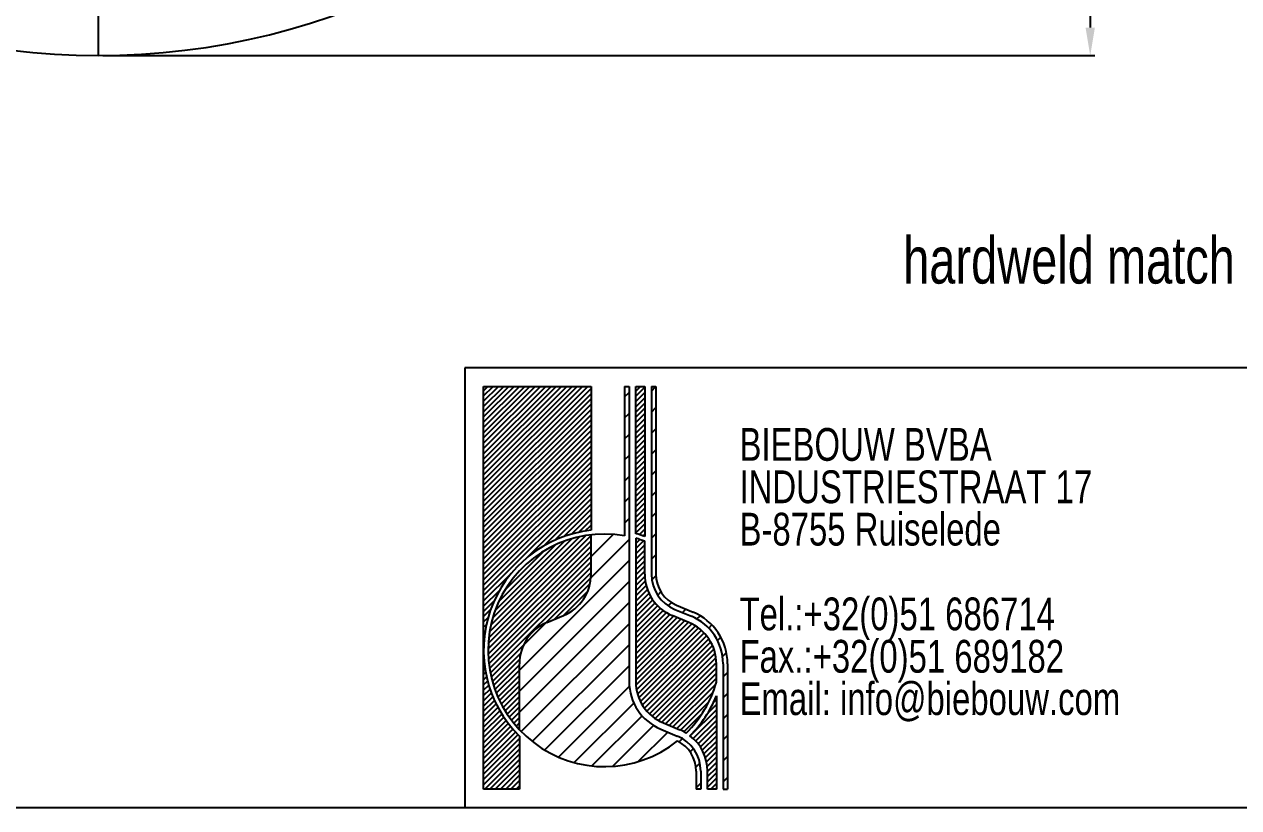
# Model space of a CAD drawing. Extents: x 5 to 583, y 5 to 409.
# Drawn here: x 133 to 262.6, y 5 to 88.7 of the extents above; entities that cross this region are included whole.
import ezdxf

# ---------------------------------------------------------------- set-up
doc = ezdxf.new("R2010")
doc.units = 0
doc.header["$LTSCALE"] = 7
doc.header["$MEASUREMENT"] = 0
doc.linetypes.add('CENTERX2', pattern=[20.319999999999997, 12.7, -2.54, 2.54, -2.54])
doc.layers.get('DEFPOINTS').update_dxf_attribs({"linetype": 'CONTINUOUS', "lineweight": 15})
for name, color, linetype in [('CENTERLINE', 4, 'CENTERX2'), ('DIMENSIONS', 2, 'CONTINUOUS'), ('HATCH', 3, 'CONTINUOUS'), ('TEXT', 2, 'CONTINUOUS')]:
    doc.layers.add(name, color=color, linetype=linetype)
doc.layers.add('OUTLINE', color=7, linetype='CONTINUOUS', lineweight=25)
doc.styles.add('ITALICT', font='ITALICT.shx', dxfattribs={"width": 0.8, "height": 3})
doc.styles.add('SLDTEXTSTYLE0', font='TXT', dxfattribs={"width": 0.75})
doc.dimstyles.get("Standard").update_dxf_attribs({"dimtxt": 3, "dimasz": 3, "dimexe": 0.5, "dimexo": 0.5, "dimgap": 0.8, "dimtad": 1, "dimdsep": 46, "dimtxsty": 'ITALICT', "dimcen": 0.09, "dimazin": 2, "dimtfac": 1, "dimtmove": 0, "dimatfit": 3, "dimfxl": 1, "dimtolj": 1, "dimtzin": 0, "dimarcsym": 0})
pattern_1 = [(45, (-3, -3.000000000000007), (-0.280633003783411, 0.2806330037834111), [])]
pattern_2 = [(45.0000000000001, (-3, -3.000000000000007), (-1.122532015133646, 1.122532015133642), [])]

# ---------------------------------------------------------------- blocks, each defined once
blk = doc.blocks.new('*D56')
at = {"layer": 'DEFPOINTS', "color": 0}
for p in [(140.847380325732, 237.3302805774129), (140.847380325732, 85.3302805774129), (246.7437372586013, 85.3302805774129)]:
    blk.add_point(p, dxfattribs=at)
at = {"layer": 'DIMENSIONS', "color": 0, "lineweight": -2}
for p, q in [((141.347380325732, 237.3302805774129), (247.2437372586013, 237.3302805774129)), ((246.7437372586013, 234.3302805774129), (246.7437372586013, 88.3302805774129)), ((141.347380325732, 85.3302805774129), (247.2437372586013, 85.3302805774129))]:
    blk.add_line(p, q, dxfattribs=at)
at = {"layer": 'DIMENSIONS', "color": 0}
for points in [[(247.2437372586013, 234.3302805774129), (246.2437372586013, 234.3302805774129), (246.7437372586013, 237.3302805774129)], [(246.2437372586013, 88.3302805774129), (247.2437372586013, 88.3302805774129), (246.7437372586013, 85.3302805774129)]]:
    blk.add_solid(points, dxfattribs=at)
at = {"layer": 'DIMENSIONS', "color": 0, "insert": (244.4437372586013, 161.3302805774129), "char_height": 3, "attachment_point": 5, "rotation": 90, "style": 'ITALICT'}
blk.add_mtext('\\A1;152', dxfattribs=at)
blk = doc.blocks.new('SW_NOTE_0')
at = {"layer": 'TEXT', "color": 0, "char_height": 3.5, "attachment_point": 1, "style": 'SLDTEXTSTYLE0'}
for s, insert in [('BIEBOUW BVBA', (0, 4.497652582159624)), ('INDUSTRIESTRAAT 17', (0, -0.02804194829763434)), ('B-8755 Ruiselede', (0, -4.553736478754892)), ('Tel.:+32(0)51 686714', (0, -13.60512553966941)), ('Fax.:+32(0)51 689182', (0, -18.13082007012667)), ('Email: info@biebouw.com', (0, -22.65651460058393))]:
    blk.add_mtext(s, dxfattribs=dict(at, insert=insert))

msp = doc.modelspace()

# ---------------------------------------------------------------- hatches: boundary and pattern name
at = {"layer": 'HATCH'}
h = msp.add_hatch(dxfattribs=at)
h.set_pattern_fill('ANSI31', color=256, scale=0.125, style=0)
h.set_pattern_definition(pattern_1)
edge = h.paths.add_edge_path(flags=0)
edge.add_arc((194.9, 21.811111111112), 12.89999999999979, 96.3793702084426, 180, ccw=False)
edge.add_line((193.4666666666665, 34.63123418211033), (193.4666666666665, 50.00000000000038))
edge.add_line((193.4666666666665, 50.00000000000037), (181.9999999999997, 50.00000000000037))
edge.add_line((181.9999999999998, 50.00000000000037), (181.9999999999998, 21.81111111111199))
h = msp.add_hatch(dxfattribs=at)
h.set_pattern_fill('LINE', color=256, scale=0.5000000000000003, angle=45.0000000000001, style=0)
h.set_pattern_definition(pattern_2)
edge = h.paths.add_edge_path(flags=0)
edge.add_line((197.0499999999998, 50.00000000000037), (197.0499999999998, 34.04586100386641))
edge.add_arc((194.9, 21.811111111112), 12.42222222222082, 80.03323369975537, 96.62580956482374)
edge.add_line((193.4666666666665, 34.15036394480541), (193.4666666666665, 29.93333333333325))
edge.add_arc((188.6888888888885, 29.93333333333325), 4.777777777777992, 292.61986494804023, 360, ccw=False)
edge.add_line((190.5264957264955, 25.52307692307665), (188.7623931623933, 24.78803418803433))
edge.add_arc((190.6000000000001, 20.37777777777771), 4.77777777777777, 112.6198649480405, 180)
edge.add_line((185.8222222222226, 20.37777777777771), (185.8222222222226, 13.33139675533489))
edge.add_arc((194.9, 21.811111111112), 12.42222222222082, 223.049079800242, 308.804006026696)
edge.add_arc((201.1111111111113, 8.911111111110976), 3.583333333333258, -7.958078640513122e-13, 63.95466943930131, ccw=False)
edge.add_line((204.6944444444446, 8.911111111110976), (204.6944444444446, 7.000000000000224))
edge.add_line((204.6944444444446, 7.000000000000224), (205.1722222222219, 7.000000000000224))
edge.add_line((205.1722222222219, 7.000000000000224), (205.1722222222219, 8.911111111110976))
edge.add_arc((201.1111111111113, 8.911111111110976), 4.061111111110831, 0, 67.38013505196817)
edge.add_line((202.6730769230766, 12.6598290598291), (200.9089743589739, 13.39487179487186))
edge.add_arc((203.022222222222, 18.46666666666651), 5.494444444444417, 179.9999999999946, 247.3801350519557, ccw=False)
edge.add_line((197.5277777777776, 18.46666666666696), (197.5277777777776, 50.00000000000038))
edge.add_line((197.5277777777776, 50.00000000000037), (197.0499999999998, 50.00000000000037))
h = msp.add_hatch(dxfattribs=at)
h.set_pattern_fill('ANSI31', color=256, scale=0.125, style=0)
h.set_pattern_definition(pattern_1)
edge = h.paths.add_edge_path(flags=0)
edge.add_arc((194.9, 21.811111111112), 12.89999999999925, 70.52877936550652, 74.97388624088018, ccw=False)
edge.add_line((199.2000000000002, 33.9733477475198), (199.2000000000002, 50.00000000000038))
edge.add_line((199.2000000000002, 50.00000000000037), (198.2444444444441, 50.00000000000037))
edge.add_line((198.2444444444441, 50.00000000000037), (198.2444444444441, 34.27003126327631))
h = msp.add_hatch(dxfattribs=at)
h.set_pattern_fill('LINE', color=256, scale=0.5000000000000003, angle=45.0000000000001, style=0)
h.set_pattern_definition(pattern_2)
edge = h.paths.add_edge_path(flags=0)
edge.add_line((208.0388888888882, 7.000000000000224), (208.0388888888882, 20.37777777777771))
edge.add_arc((202.066666666666, 20.37777777777771), 5.972222222222335, 0, 67.38013505196155)
edge.add_line((204.3636752136745, 25.89059829059848), (202.5995726495723, 26.62564102564124))
edge.add_arc((203.9777777777772, 29.93333333333325), 3.583333333332913, 180, 247.3801350519601, ccw=False)
edge.add_line((200.3944444444444, 29.93333333333325), (200.3944444444444, 50.00000000000038))
edge.add_line((200.3944444444444, 50.00000000000037), (199.9166666666661, 50.00000000000037))
edge.add_line((199.9166666666662, 50.00000000000037), (199.9166666666662, 29.93333333333324))
edge.add_arc((203.9777777777772, 29.93333333333325), 4.061111111111019, 180, 247.3801350519551)
edge.add_line((202.415811965811, 26.18461538461557), (204.1799145299137, 25.4495726495728))
edge.add_arc((202.066666666666, 20.37777777777771), 5.494444444444536, -7.958078640513122e-13, 67.38013505196102, ccw=False)
edge.add_line((207.5611111111104, 20.37777777777771), (207.5611111111104, 7.00000000000022))
edge.add_line((207.5611111111104, 7.000000000000224), (208.0388888888882, 7.000000000000224))
h = msp.add_hatch(dxfattribs=at)
h.set_pattern_fill('ANSI31', color=256, scale=0.125, style=0)
h.set_pattern_definition(pattern_1)
edge = h.paths.add_edge_path(flags=0)
edge.add_line((193.4666666666665, 29.93333333333325), (193.4666666666665, 34.15036394480541))
edge.add_arc((194.9, 21.811111111112), 12.42222222222082, 96.62580956482374, 223.049079800242)
edge.add_line((185.8222222222226, 13.3313967553349), (185.8222222222226, 20.37777777777771))
edge.add_arc((190.6000000000001, 20.37777777777771), 4.77777777777777, 112.61986494803969, 180, ccw=False)
edge.add_line((188.7623931623932, 24.78803418803433), (190.5264957264954, 25.52307692307665))
edge.add_arc((188.6888888888885, 29.93333333333325), 4.777777777777992, 292.619864948041, 360.0000000000008)
h = msp.add_hatch(dxfattribs=at)
h.set_pattern_fill('ANSI31', color=256, scale=0.125, style=0)
h.set_pattern_definition(pattern_1)
edge = h.paths.add_edge_path(flags=0)
edge.add_line((199.2000000000002, 29.93333333333325), (199.2000000000002, 33.46536376575504))
edge.add_arc((194.9, 21.811111111112), 12.42222222222142, 69.74775325781039, 74.38150172435162)
edge.add_line((198.2444444444441, 33.77465140219115), (198.2444444444441, 18.46666666666696))
edge.add_arc((203.022222222222, 18.46666666666651), 4.777777777777787, 179.9999999999947, 247.3801350519586)
edge.add_line((201.1846153846151, 14.05641025641035), (202.9487179487182, 13.32136752136758))
edge.add_arc((201.1111111111113, 8.911111111110976), 4.777777777778035, 58.20753195096859, 67.38013505195858, ccw=False)
edge.add_arc((194.9, 21.811111111112), 12.42222222222245, 314.6385798455304, 344.0576313943708)
edge.add_line((206.8444444444444, 18.39909530636341), (206.8444444444444, 20.37777777777771))
edge.add_arc((202.066666666666, 20.37777777777771), 4.777777777778299, 0, 67.38013505195484)
edge.add_line((203.9042735042734, 24.78803418803433), (202.1401709401708, 25.52307692307665))
edge.add_arc((203.9777777777772, 29.93333333333325), 4.777777777777462, 180, 247.3801350519645, ccw=False)
h = msp.add_hatch(dxfattribs=at)
h.set_pattern_fill('ANSI31', color=256, scale=0.125, style=0)
h.set_pattern_definition(pattern_1)
edge = h.paths.add_edge_path(flags=0)
edge.add_arc((194.9, 21.811111111112), 12.89999999999979, 180, 225.2750868450694, ccw=False)
edge.add_line((181.9999999999998, 21.811111111112), (181.9999999999998, 7.000000000000224))
edge.add_line((181.9999999999998, 7.000000000000224), (185.8222222222226, 7.000000000000224))
edge.add_line((185.8222222222226, 7.000000000000224), (185.8222222222226, 12.64574419989161))
h = msp.add_hatch(dxfattribs=at)
h.set_pattern_fill('ANSI31', color=256, scale=0.125, style=0)
h.set_pattern_definition(pattern_1)
edge = h.paths.add_edge_path(flags=0)
edge.add_arc((194.9, 21.811111111112), 12.90000000000028, 315.0375474160753, 337.8083934337228, ccw=False)
edge.add_arc((201.1111111111113, 8.911111111110976), 4.777777777777471, -7.958078640513122e-13, 52.37874481333131, ccw=False)
edge.add_line((205.8888888888883, 8.911111111110976), (205.8888888888883, 7.000000000000224))
edge.add_line((205.8888888888883, 7.000000000000224), (206.8444444444444, 7.000000000000224))
edge.add_line((206.8444444444444, 7.000000000000224), (206.8444444444444, 16.93871468701113))

# ---------------------------------------------------------------- linework, layer by layer
at = {"layer": 'CENTERLINE'}
msp.add_line((140.8473804099597, 161.330280518507), (140.8473804099596, 85.3302805774129), dxfattribs=at)
at = {"layer": 'OUTLINE'}
for p, q in [((582.9999999999999, 52.00000000000014), (180, 52.00000000000014)), ((180, 52.00000000000014), (180, 5)), ((182.0000000000015, 50.00000000000206), (193.4666666666665, 50.00000000000037)), ((182.0000000000015, 7.000000000001911), (182.0000000000015, 50.00000000000206)), ((193.4666666666665, 50.00000000000037), (193.4666666666665, 34.63123418211033)), ((197.0499999999996, 49.99999999999771), (197.527777777777, 49.99999999999771)), ((197.0499999999996, 49.99999999999771), (197.0499999999998, 34.04586100386641)), ((197.527777777777, 49.99999999999771), (197.5277777777776, 18.46666666666696)), ((198.2444444444441, 50.00000000000037), (199.2000000000002, 50.00000000000037)), ((198.2444444444441, 34.27003126327632), (198.2444444444441, 50.00000000000037)), ((199.2000000000002, 50.00000000000037), (199.2000000000002, 33.9733477475198)), ((199.9166666666662, 50.00000000000037), (200.3944444444444, 50.00000000000037)), ((199.9166666666662, 50.00000000000037), (199.9166666666662, 29.93333333333325)), ((200.3944444444444, 50.00000000000037), (200.3944444444444, 29.93333333333325)), ((193.4666666666666, 29.93333333333103), (193.4666666666666, 34.1503639448032)), ((198.2444444444441, 33.77465140219115), (198.2444444444441, 18.46666666666696)), ((199.2000000000002, 29.93333333333325), (199.2000000000002, 33.46536376575504)), ((202.415811965811, 26.18461538461558), (204.1799145299137, 25.44957264957281)), ((202.5995726495722, 26.62564102564124), (204.3636752136745, 25.89059829059848)), ((188.7623931623932, 24.78803418803432), (190.5264957264955, 25.52307692307664)), ((203.9042735042734, 24.78803418803432), (202.1401709401707, 25.52307692307664)), ((185.8222222222226, 13.3313967553349), (185.8222222222226, 20.37777777777771)), ((206.8444444444444, 18.39909530636341), (206.8444444444444, 20.37777777777771)), ((207.5611111111104, 20.37777777777771), (207.5611111111104, 7.000000000000224)), ((208.0388888888882, 20.37777777777771), (208.0388888888882, 7.000000000000224)), ((206.8444444444444, 16.93871468701113), (206.8444444444443, 6.999999999997797)), ((200.9089743589758, 13.39487179487035), (202.6730769230784, 12.65982905982759)), ((201.1846153846178, 14.05641025640913), (202.9487179487203, 13.32136752136641)), ((185.8222222222226, 12.64574419989161), (185.8222222222226, 7.000000000000224)), ((204.6944444444466, 8.91111111110881), (204.6944444444466, 6.999999999998057)), ((205.1722222222241, 8.91111111110881), (205.1722222222241, 6.999999999998057)), ((205.888888888891, 6.99999999999806), (205.888888888891, 8.91111111110881)), ((185.8222222222226, 7.000000000000224), (182.0000000000015, 7.000000000001911)), ((205.1722222222241, 6.999999999998057), (204.6944444444466, 6.999999999998057)), ((206.8444444444443, 6.999999999997797), (205.888888888891, 6.99999999999806)), ((207.5611111111104, 7.000000000000224), (208.0388888888882, 7.000000000000224)), ((582.9999999999999, 5), (5, 5))]:
    msp.add_line(p, q, dxfattribs=at)
for centre, radius, start, end in [((140.847380325732, 161.3302805774129), 76, 214.6774105881022, 325.3225894118977), ((194.9, 21.811111111112), 12.90000000000003, 96.37937020844358, 225.2750868450701), ((194.9, 21.811111111112), 12.4222222222215, 80.03323369975537, 308.8040060266956), ((194.9, 21.811111111112), 12.8999999999993, 70.52877936550735, 74.97388624088131), ((194.9, 21.811111111112), 12.42222222222159, 69.74775325781039, 74.38150172435176), ((188.6888888888885, 29.93333333333325), 4.777777777778084, 292.6198649480415, 359.9999999999742), ((203.9777777777772, 29.93333333333325), 4.777777777777819, 180, 247.380135051966), ((203.9777777777772, 29.93333333333325), 4.061111111111046, 180, 247.3801350519555), ((203.9777777777772, 29.93333333333325), 3.583333333332998, 180, 247.3801350519601), ((190.6000000000001, 20.37777777777771), 4.777777777777994, 112.6198649480405, 180), ((202.066666666666, 20.37777777777771), 4.777777777778425, 0, 67.3801350519557), ((202.066666666666, 20.37777777777771), 5.4944444444446, 0, 67.38013505196218), ((202.066666666666, 20.37777777777771), 5.972222222222405, 0, 67.38013505196152), ((203.022222222222, 18.46666666666651), 5.494444444445012, 179.9999999999953, 247.3801350519807), ((203.022222222222, 18.46666666666651), 4.77777777777797, 179.9999999999947, 247.3801350519948), ((194.9, 21.811111111112), 12.42222222222249, 314.6385798455301, 344.0576313943706), ((194.9, 21.811111111112), 12.90000000000048, 315.0375474160776, 337.8083934337236), ((201.1111111111134, 8.91111111110963), 4.777777777778155, 58.20753195099954, 67.3801350519603), ((201.1111111111134, 8.91111111110963), 4.061111111110837, 359.9999999999891, 67.38013505197), ((201.1111111111134, 8.91111111110963), 3.583333333333552, 359.9999999999877, 63.9546694393403), ((201.1111111111134, 8.91111111110963), 4.777777777777651, 359.999999999991, 52.37874481336162)]:
    msp.add_arc(centre, radius, start, end, dxfattribs=at)

# ---------------------------------------------------------------- block references
at = {"layer": 'TEXT'}
msp.add_blockref('SW_NOTE_0', (209.3116075914335, 41.05647200903431), dxfattribs=at)

# ---------------------------------------------------------------- texts
at = {"layer": 'TEXT', "insert": (226.7825722375809, 65.98632022617625), "char_height": 5, "attachment_point": 1, "style": 'SLDTEXTSTYLE0'}
msp.add_mtext('hardweld match 3wide 1.5 deep', dxfattribs=at)

# ---------------------------------------------------------------- dimensions: what is measured, and where the dimension line sits
at = {"layer": 'DIMENSIONS'}
dim = msp.add_aligned_dim(p1=(140.847380325732, 237.3302805774129), p2=(140.847380325732, 85.3302805774129), distance=105.89635693286931, dimstyle='Standard', dxfattribs=at)
dim.commit()
dim.dimension.update_dxf_attribs({"geometry": '*D56', "text_midpoint": (244.4437372586013, 161.3302805774129)})

doc.saveas('drawing.dxf')
